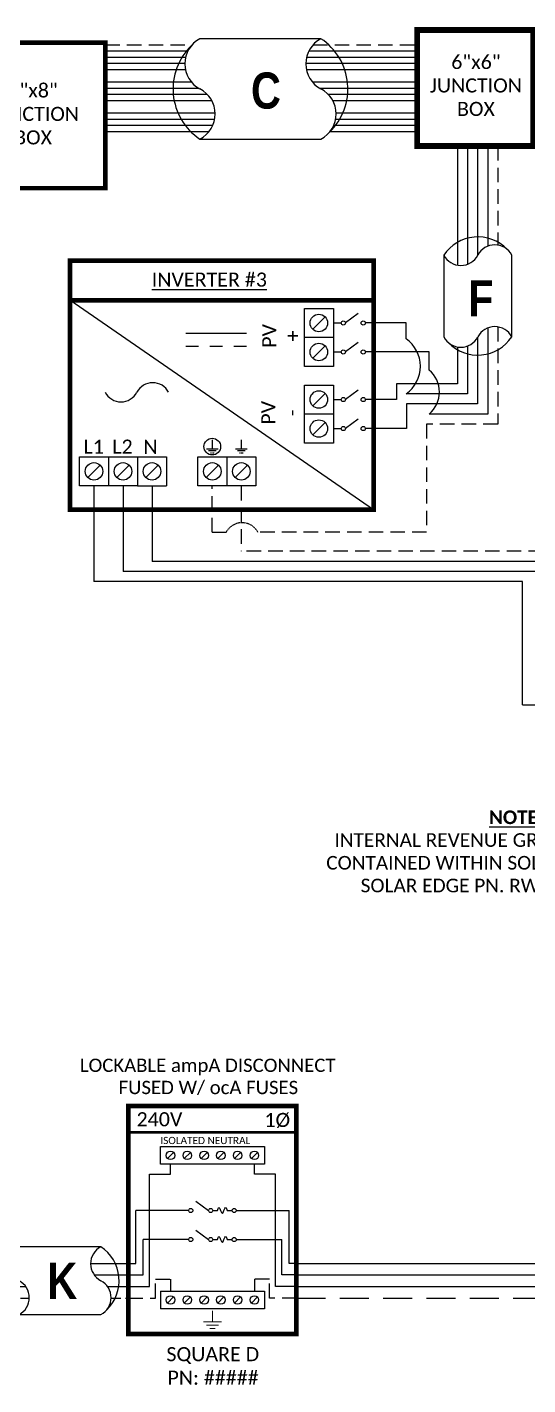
# Model space of a CAD drawing. Header units: feet. Extents: x 18883 to 19513, y 16029 to 16588.
# Drawn here: x 19120 to 19249.9, y 16210.7 to 16563.3 of the extents above; entities that cross this region are included whole.
import ezdxf

# ---------------------------------------------------------------- set-up
doc = ezdxf.new("R2010")
doc.units = ezdxf.units.FT
doc.header["$MEASUREMENT"] = 0
doc.linetypes.add('DASHED', pattern=[0.75, 0.5, -0.25])
doc.linetypes.add('HIDDEN', pattern=[0.375, 0.25, -0.125])
doc.styles.add('ONE LINE TXT', font='techb___.ttf')
doc.styles.get("Standard").update_dxf_attribs({"font": 'calibri.ttf'})

# ---------------------------------------------------------------- blocks, each defined once
blk = doc.blocks.new('*U17')
at = {"color": 7, "linetype": 'Continuous'}
for p, q in [((-7.14, 13.31), (-28.39, 13.31)), ((-28.39, -4.31), (-7.14, -4.31))]:
    blk.add_line(p, q, dxfattribs=at)
at = {"color": 7}
for p, q in [((-35.53, 9), (-31.05, 9)), ((-9.81, 9), (0, 9))]:
    blk.add_line(p, q, dxfattribs=at)
at = {"color": 10}
for p, q in [((-35.53, 6), (-30.11, 6)), ((-8.87, 6), (0, 6))]:
    blk.add_line(p, q, dxfattribs=at)
at = {"color": 253}
for p, q in [((-35.53, 3), (-26.66, 3)), ((-5.41, 3), (0, 3))]:
    blk.add_line(p, q, dxfattribs=at)
at = {"color": 92, "linetype": 'HIDDEN', "ltscale": 10}
for p, q in [((-4.48, 0), (0, 0)), ((-35.53, 0), (-25.72, 0))]:
    blk.add_line(p, q, dxfattribs=at)
at = {"color": 7, "linetype": 'Continuous'}
for centre, start, end in [((-22.54, 4.5), 133.9732, 236.4265), ((-12.99, 4.5), 313.9732, 56.4265)]:
    blk.add_arc(centre, 10.58, start, end, dxfattribs=at)
at = {"linetype": 'Continuous'}
for centre, start, end in [((-26.08, 8.91), 117.6639, 242.3361), ((-4.83, 8.91), 117.6639, 242.3361), ((-30.7, 0.09), 297.6639, 62.3361), ((-9.45, 0.09), 297.6639, 62.3361)]:
    blk.add_arc(centre, 4.98, start, end, dxfattribs=at)
blk = doc.blocks.new('*U25')
at = {"lineweight": 50}
blk.add_line((-43.61, 43.06), (0, 43.06), dxfattribs=at)
at = {"color": 1, "linetype": 'Continuous'}
for p, q in [((-35.27, 34.78), (-35.27, 39.32)), ((-35.27, 39.32), (-8.32, 39.32)), ((-8.32, 39.32), (-8.32, 34.78)), ((-8.32, 34.78), (-35.27, 34.78)), ((-26.07, 25.18), (-22.81, 22.74)), ((-21.73, 22.73), (-20.49, 22.73)), ((-17.94, 22.73), (-16.7, 22.73)), ((-26.07, 17.65), (-22.81, 15.2)), ((-21.73, 15.2), (-20.49, 15.2)), ((-17.94, 15.2), (-16.7, 15.2)), ((-35.27, 1.76), (-8.32, 1.76)), ((-35.27, 1.76), (-35.27, -2.78)), ((-8.32, 1.76), (-8.32, -2.78)), ((-8.32, -2.78), (-35.27, -2.78))]:
    blk.add_line(p, q, dxfattribs=at)
at = {"color": 4, "linetype": 'Continuous'}
for p, q in [((-31.89, 37.83), (-33.46, 36.26)), ((-27.53, 37.83), (-29.11, 36.26)), ((-23.18, 37.83), (-24.76, 36.26)), ((-18.83, 37.83), (-20.41, 36.26)), ((-14.48, 37.83), (-16.06, 36.26)), ((-10.13, 37.83), (-11.7, 36.26)), ((-31.89, 0.28), (-33.46, -1.3)), ((-27.53, 0.28), (-29.11, -1.3)), ((-23.18, 0.28), (-24.76, -1.3)), ((-18.83, 0.28), (-20.41, -1.3)), ((-14.48, 0.28), (-16.06, -1.3)), ((-10.13, 0.28), (-11.7, -1.3))]:
    blk.add_line(p, q, dxfattribs=at)
at = {"color": 253, "linetype": 'Continuous'}
for p, q in [((-38.16, 3), (-38.16, 32.17)), ((-38.16, 32.17), (-32.67, 32.17)), ((-32.67, 32.17), (-32.67, 34.78)), ((-10.92, 32.17), (-10.92, 34.78)), ((-5.43, 32.17), (-10.92, 32.17)), ((-5.43, 3), (-5.43, 32.17)), ((-43.61, 3), (-38.16, 3)), ((0, 3), (-5.43, 3))]:
    blk.add_line(p, q, dxfattribs=at)
at = {"color": 7, "linetype": 'Continuous'}
for p, q in [((-27.97, 22.73), (-41.66, 22.73)), ((-41.66, 9), (-41.66, 22.73)), ((-15.62, 22.73), (-1.93, 22.73)), ((-1.93, 9), (-1.93, 22.73))]:
    blk.add_line(p, q, dxfattribs=at)
at = {"color": 10, "linetype": 'Continuous'}
for p, q in [((-27.97, 15.2), (-39.8, 15.2)), ((-39.8, 6), (-39.8, 15.2)), ((-15.62, 15.2), (-3.79, 15.19)), ((-3.79, 6), (-3.79, 15.2)), ((-43.61, 6), (-39.8, 6)), ((0, 6), (-3.79, 6))]:
    blk.add_line(p, q, dxfattribs=at)
at = {"color": 7}
for p, q in [((-43.61, 9), (-41.66, 9)), ((0, 9), (-1.93, 9))]:
    blk.add_line(p, q, dxfattribs=at)
at = {"color": 92, "linetype": 'HIDDEN', "ltscale": 15}
for p, q in [((-36.58, 0), (-36.58, 4.9)), ((-36.58, 4.9), (-32.67, 4.9)), ((-32.67, 4.9), (-32.67, 1.76)), ((-7.01, 4.9), (-10.92, 4.9)), ((-10.92, 4.9), (-10.92, 1.76)), ((-7.01, 0), (-7.01, 4.9)), ((-43.61, 0), (-36.58, 0)), ((0, 0), (-7.01, 0))]:
    blk.add_line(p, q, dxfattribs=at)
at = {"lineweight": 50, "const_width": 1.19}
blk.add_lwpolyline([(-43.61, -9.34), (-43.61, 49.84), (0, 49.84), (0, -9.34)], close=True, dxfattribs=at)
at = {"color": 92, "linetype": 'Continuous', "lineweight": 5, "ltscale": 0.05, "flags": 128}
for points in [[(-21.8, -3.32), (-21.8, -6.17)], [(-24.14, -6.17), (-19.45, -6.17)], [(-20.27, -7.03), (-23.32, -7.03)], [(-21.08, -7.9), (-22.51, -7.9)]]:
    blk.add_lwpolyline(points, dxfattribs=at)
at = {"color": 4, "linetype": 'Continuous'}
for centre in [(-32.67, 37.05), (-28.32, 37.05), (-23.97, 37.05), (-19.62, 37.05), (-15.27, 37.05), (-10.92, 37.05), (-32.67, -0.51), (-28.32, -0.51), (-23.97, -0.51), (-19.62, -0.51), (-15.27, -0.51), (-10.92, -0.51)]:
    blk.add_circle(centre, 1.11, dxfattribs=at)
at = {"color": 1, "linetype": 'Continuous'}
for centre in [(-27.43, 22.73), (-22.27, 22.73), (-16.16, 22.73), (-27.43, 15.2), (-22.27, 15.2), (-16.16, 15.19)]:
    blk.add_circle(centre, 0.541, dxfattribs=at)
for points in [[(-20.49, 22.73), (-20.12, 23.49), (-19.22, 21.97), (-18.39, 23.49), (-17.94, 22.73)], [(-20.49, 15.2), (-20.12, 15.96), (-19.22, 14.43), (-18.39, 15.96), (-17.94, 15.2)]]:
    blk.add_spline(points, degree=3, dxfattribs=at)
at = {"color": 7}
blk.add_blockref('*U17', (-43.61, 0), dxfattribs=at)
at = {"color": 4, "linetype": 'Continuous'}
blk.add_text('ISOLATED NEUTRAL', height=1.8743, dxfattribs=at).set_placement((-35.32, 39.97))
at = {"color": 1}
for s, width, gutter_width, heights, insert, char_height, attachment_point in [('\\A1;\\pi2.6661;LOCKABLE ampA DISCONNECT \\P\\pi12.722;FUSED W/ ocA FUSES', 71.8931, 92.23, [18.56], (-58.88, 62.16), 3.4544, 1), ('240V', 0.1481, 0.75, [0], (-35.55, 46.4), 3.658, 5), ('1Ø', 0.1481, 0.75, [0], (-4.98, 46.1), 3.658, 5), ('\\A1;\\pi5.5987,t23.887;SQUARE D\\P\\pi5.8899,t24.178;PN: #####', 35.0816, 28.88, [13.54], (-39.35, -12.75), 3.6576, 1)]:
    blk.add_mtext_dynamic_manual_height_columns(s, width=width, gutter_width=gutter_width, heights=heights, dxfattribs=dict(at, insert=insert, char_height=char_height, attachment_point=attachment_point))
blk = doc.blocks.new('*U28')
at = {"color": 7}
blk.add_line((-79.14, 9), (0, 9), dxfattribs=at)
at = {"color": 10}
blk.add_line((-79.14, 6), (0, 6), dxfattribs=at)
at = {"color": 253}
blk.add_line((-79.14, 3), (0, 3), dxfattribs=at)
at = {"color": 92, "linetype": 'DASHED', "ltscale": 15}
blk.add_line((-79.14, 0), (0, 0), dxfattribs=at)
at = {"color": 1, "insert": (-22.08, 115.96), "char_height": 3.5433, "attachment_point": 5}
blk.add_mtext_dynamic_manual_height_columns('{\\fCalibri|b1|i0|c0|p34;\\LNOTE:\\P}INTERNAL REVENUE GRADE MONITORING\\PCONTAINED WITHIN SOLAR EDGE INVERTER\\PSOLAR EDGE PN. RWND-3D-240-MB', width=99.534, gutter_width=7.17, heights=[0], dxfattribs=at)
blk = doc.blocks.new('8x8box')
at = {"lineweight": 50, "const_width": 1.19}
blk.add_lwpolyline([(37.78, 0), (0, 0), (0, 37.78), (37.78, 37.78)], close=True, dxfattribs=at)
at = {"color": 1, "insert": (19.03, 19.26), "char_height": 3.6576, "attachment_point": 5}
blk.add_mtext_dynamic_manual_height_columns('8"x8"  JUNCTION BOX ', width=0.4767, gutter_width=7.17, heights=[0], dxfattribs=at)
blk = doc.blocks.new('6x6box')
at = {"lineweight": 50, "const_width": 1.53}
blk.add_lwpolyline([(30.1, 0), (0, 0), (0, 30.1), (30.1, 30.1)], close=True, dxfattribs=at)
at = {"color": 1, "insert": (15.24, 15.71), "char_height": 3.6576, "width": 0.4767, "attachment_point": 5}
blk.add_mtext('6"x6"  JUNCTION BOX  ', dxfattribs=at)

msp = doc.modelspace()

# ---------------------------------------------------------------- linework, layer by layer
at = {"color": 92, "linetype": 'HIDDEN', "ltscale": 15}
for p, q in [((19140.28, 16558.69), (19162.8, 16558.69)), ((19194.21, 16558.69), (19221.21, 16558.69)), ((19242.12, 16532.39), (19242.12, 16506.66)), ((19242.12, 16485.41), (19242.12, 16460.17)), ((19242.12, 16460.17), (19223.62, 16460.17)), ((19223.62, 16460.17), (19223.62, 16432.08)), ((19168.04, 16432.08), (19168.04, 16444.12)), ((19175.57, 16444.12), (19175.57, 16427.15)), ((19168.04, 16432.08), (19171.64, 16432.08)), ((19223.62, 16432.08), (19179.88, 16432.08)), ((19259.45, 16427.15), (19175.57, 16427.15))]:
    msp.add_line(p, q, dxfattribs=at)
at = {"color": 10, "linetype": 'Continuous'}
for p, q in [((19140.28, 16557.08), (19161.69, 16557.08)), ((19193.1, 16557.08), (19221.21, 16557.08)), ((19140.28, 16553.87), (19160.89, 16553.87)), ((19192.3, 16553.87), (19221.21, 16553.87)), ((19140.28, 16549.05), (19162.58, 16549.05)), ((19194, 16549.05), (19221.21, 16549.05)), ((19140.28, 16545.83), (19166.7, 16545.83)), ((19198.11, 16545.83), (19221.21, 16545.83)), ((19140.28, 16541), (19168.77, 16541)), ((19200.18, 16541), (19221.21, 16541)), ((19140.28, 16537.79), (19168.17, 16537.79)), ((19199.58, 16537.79), (19221.21, 16537.79)), ((19234.26, 16532.39), (19234.26, 16501.7)), ((19239.5, 16532.39), (19239.5, 16506.37)), ((19218.37, 16486.44), (19207.74, 16486.44)), ((19218.37, 16482.34), (19218.37, 16486.44)), ((19239.5, 16485.12), (19239.5, 16462.79)), ((19234.26, 16480.46), (19234.26, 16468.03)), ((19224.33, 16478.91), (19207.74, 16478.91)), ((19224.33, 16474.19), (19224.33, 16478.91)), ((19234.26, 16468.03), (19218.37, 16468.03)), ((19239.5, 16462.79), (19224.33, 16462.79)), ((19144.87, 16444.12), (19144.87, 16421.89)), ((19251.75, 16421.89), (19144.87, 16421.89))]:
    msp.add_line(p, q, dxfattribs=at)
at = {"color": 7, "linetype": 'Continuous'}
for p, q in [((19196.24, 16560.26), (19164.83, 16560.26)), ((19140.28, 16555.48), (19161.09, 16555.48)), ((19192.51, 16555.48), (19221.21, 16555.48)), ((19140.28, 16552.26), (19161.04, 16552.26)), ((19192.45, 16552.26), (19221.21, 16552.26)), ((19140.28, 16547.44), (19164.46, 16547.44)), ((19195.87, 16547.44), (19221.21, 16547.44)), ((19140.28, 16544.22), (19167.88, 16544.22)), ((19199.3, 16544.22), (19221.21, 16544.22)), ((19140.28, 16539.39), (19168.65, 16539.39)), ((19200.07, 16539.39), (19221.21, 16539.39)), ((19140.28, 16536.17), (19167.21, 16536.17)), ((19198.62, 16536.17), (19221.21, 16536.18)), ((19164.83, 16534.19), (19196.24, 16534.19)), ((19231.64, 16532.39), (19231.64, 16501.47)), ((19236.88, 16532.39), (19236.88, 16503.95)), ((19228.12, 16504.05), (19228.12, 16482.81)), ((19245.75, 16482.81), (19245.75, 16504.05)), ((19209.89, 16437.95), (19131.11, 16492.33)), ((19176.94, 16483.72), (19161.17, 16483.72)), ((19236.88, 16482.71), (19236.88, 16465.41)), ((19164.47, 16480.31), (19161.17, 16480.31)), ((19170.7, 16480.31), (19167.41, 16480.31)), ((19176.94, 16480.31), (19173.64, 16480.31)), ((19231.64, 16480.23), (19231.64, 16470.65)), ((19231.64, 16470.65), (19215.8, 16470.65)), ((19215.8, 16470.65), (19215.8, 16466.55)), ((19215.8, 16466.55), (19207.74, 16466.55)), ((19236.88, 16465.41), (19218.42, 16465.41)), ((19218.42, 16465.41), (19218.42, 16459.01)), ((19218.42, 16459.01), (19207.74, 16459.01)), ((19137.33, 16444.12), (19137.33, 16419.26)), ((19248.53, 16419.26), (19137.33, 16419.26)), ((19248.53, 16387.28), (19248.53, 16419.26)), ((19248.53, 16387.28), (19441.12, 16387.28))]:
    msp.add_line(p, q, dxfattribs=at)
at = {"color": 1, "linetype": 'Continuous'}
for p, q in [((19191.93, 16475.14), (19191.93, 16490.21)), ((19191.93, 16490.21), (19199.46, 16490.21)), ((19191.93, 16475.14), (19191.93, 16490.21)), ((19199.46, 16490.21), (19199.46, 16475.14)), ((19199.46, 16490.21), (19199.46, 16482.68)), ((19199.46, 16486.44), (19201.5, 16486.44)), ((19205.89, 16488.9), (19202.63, 16486.46)), ((19199.46, 16482.68), (19191.93, 16482.68)), ((19205.89, 16481.37), (19202.63, 16478.93)), ((19199.46, 16478.91), (19201.5, 16478.91)), ((19199.46, 16475.14), (19191.93, 16475.14)), ((19191.93, 16455.24), (19191.93, 16470.31)), ((19191.93, 16470.31), (19199.46, 16470.31)), ((19199.46, 16470.31), (19199.46, 16462.78)), ((19205.89, 16469.01), (19202.63, 16466.57)), ((19199.46, 16466.55), (19201.5, 16466.55)), ((19199.46, 16462.78), (19191.93, 16462.78)), ((19199.46, 16462.78), (19199.46, 16455.24)), ((19199.46, 16459.01), (19201.5, 16459.01)), ((19205.89, 16461.47), (19202.63, 16459.03)), ((19199.46, 16455.24), (19191.93, 16455.24)), ((19133.56, 16451.65), (19148.63, 16451.65)), ((19133.56, 16444.12), (19133.56, 16451.65)), ((19133.56, 16451.65), (19141.1, 16451.65)), ((19141.1, 16451.65), (19141.1, 16444.12)), ((19148.63, 16451.65), (19148.63, 16444.12)), ((19148.63, 16451.65), (19156.17, 16451.65)), ((19156.17, 16451.65), (19156.17, 16444.12)), ((19164.27, 16451.65), (19179.34, 16451.65)), ((19164.27, 16444.12), (19164.27, 16451.65)), ((19164.27, 16451.65), (19171.81, 16451.65)), ((19171.81, 16451.65), (19171.81, 16444.12)), ((19179.34, 16451.65), (19179.34, 16444.12)), ((19148.63, 16444.12), (19133.56, 16444.12)), ((19148.63, 16444.12), (19156.17, 16444.12)), ((19179.34, 16444.12), (19164.27, 16444.12))]:
    msp.add_line(p, q, dxfattribs=at)
at = {"color": 4, "linetype": 'Continuous'}
for p, q in [((19197.3, 16488.05), (19194.09, 16484.84)), ((19197.3, 16480.52), (19194.09, 16477.3)), ((19197.3, 16468.15), (19194.09, 16464.94)), ((19197.3, 16460.62), (19194.09, 16457.41)), ((19138.94, 16449.49), (19135.72, 16446.28)), ((19146.47, 16449.49), (19143.26, 16446.28)), ((19154.01, 16449.49), (19150.79, 16446.28)), ((19169.64, 16449.49), (19166.43, 16446.28)), ((19177.18, 16449.49), (19173.97, 16446.28))]:
    msp.add_line(p, q, dxfattribs=at)
at = {"color": 253, "linetype": 'Continuous'}
for p in [(19152.4, 16444.12), (19255.81, 16424.52)]:
    msp.add_line(p, (19152.4, 16424.52), dxfattribs=at)
at = {"lineweight": 50, "const_width": 1.19}
for points in [[(19131.11, 16437.95), (19131.11, 16502.61), (19209.89, 16502.61), (19209.89, 16437.95)], [(19131.11, 16492.33), (19131.11, 16502.61), (19209.89, 16502.61), (19209.89, 16492.33)]]:
    msp.add_lwpolyline(points, close=True, dxfattribs=at)
at = {"color": 92, "linetype": 'Continuous', "flags": 128}
for points in [[(19168.04, 16456.06), (19168.04, 16453.76)], [(19175.57, 16456.06), (19175.57, 16453.76)], [(19166.5, 16453.76), (19169.57, 16453.76)], [(19169.04, 16453.19), (19167.03, 16453.19)], [(19174.03, 16453.76), (19177.11, 16453.76)], [(19176.57, 16453.19), (19174.57, 16453.19)]]:
    msp.add_lwpolyline(points, dxfattribs=at)
at = {"color": 92, "linetype": 'HIDDEN', "flags": 128}
for points in [[(19168.51, 16452.62), (19167.56, 16452.62)], [(19176.04, 16452.62), (19175.1, 16452.62)]]:
    msp.add_lwpolyline(points, dxfattribs=at)
at = {"color": 4, "linetype": 'Continuous'}
for centre in [(19195.7, 16486.44), (19195.7, 16478.91), (19195.7, 16466.55), (19195.7, 16459.01), (19137.33, 16447.89), (19144.87, 16447.89), (19152.4, 16447.89), (19168.04, 16447.89), (19175.57, 16447.89)]:
    msp.add_circle(centre, 2.27, dxfattribs=at)
at = {"color": 1, "linetype": 'Continuous'}
for centre in [(19202.04, 16486.44), (19207.2, 16486.44), (19202.04, 16478.91), (19207.2, 16478.91), (19202.04, 16466.55), (19207.2, 16466.55), (19202.04, 16459.01), (19207.2, 16459.01)]:
    msp.add_circle(centre, 0.541, dxfattribs=at)
at = {"color": 92, "linetype": 'Continuous'}
msp.add_circle((19168.04, 16454.32), 2.17, dxfattribs=at)
at = {"color": 7, "linetype": 'Continuous'}
for centre, radius, start, end in [((19173.48, 16547.23), 15.64, 133.9732, 236.4265), ((19187.59, 16547.23), 15.64, 313.9732, 56.4265), ((19236.93, 16498.2), 10.58, 43.9732, 146.4265), ((19236.93, 16488.66), 10.58, 223.9732, 326.4265)]:
    msp.add_arc(centre, radius, start, end, dxfattribs=at)
at = {"linetype": 'Continuous'}
for centre, radius, start, end in [((19168.25, 16553.74), 7.36, 117.6639, 242.3361), ((19199.66, 16553.74), 7.36, 117.6639, 242.3361), ((19161.41, 16540.71), 7.36, 297.6639, 62.3361), ((19192.83, 16540.71), 7.36, 297.6639, 62.3361), ((19232.53, 16506.36), 4.98, 207.6639, 332.3361), ((19241.34, 16501.74), 4.98, 27.6639, 152.3361), ((19232.53, 16485.12), 4.98, 207.6639, 332.3361), ((19241.34, 16480.5), 4.98, 27.6639, 152.3361), ((19152.59, 16466.27), 4.65, 27.6639, 152.3361), ((19144.35, 16470.59), 4.65, 207.6639, 332.3361)]:
    msp.add_arc(centre, radius, start, end, dxfattribs=at)
at = {"color": 10, "linetype": 'Continuous'}
for centre, radius, start, end in [((19213.24, 16475.18), 8.8, 305.6505, 54.3495), ((19219.56, 16468.49), 7.43, 309.9338, 50.0662)]:
    msp.add_arc(centre, radius, start, end, dxfattribs=at)
at = {"color": 92, "linetype": 'HIDDEN', "ltscale": 0.3}
msp.add_arc((19175.76, 16429.92), 4.65, 27.6639, 152.3361, dxfattribs=at)

# ---------------------------------------------------------------- block references
at = {"color": 7}
for name, p in [('6x6box', (19221.21, 16532.39)), ('8x8box', (19102.5, 16521.45)), ('*U28', (19269.02, 16233.23)), ('*U25', (19189.88, 16233.23))]:
    msp.add_blockref(name, p, dxfattribs=at)

# ---------------------------------------------------------------- texts
at = {"color": 1, "linetype": 'Continuous'}
msp.add_text('%%UINVERTER #3', height=3.6576, dxfattribs=at).set_placement((19152.32, 16495.87))
at = {"color": 1, "linetype": 'Continuous', "char_height": 9.3833, "attachment_point": 1, "style": 'ONE LINE TXT'}
for s, insert in [('{\\W1;\\C256;C}', (19178.08, 16551.48)), ('{\\W1;\\C256;F}', (19234.42, 16497.53)), ('{\\W1;\\C256;K}', (19125.23, 16242.38))]:
    msp.add_mtext_dynamic_manual_height_columns(s, width=0.1385, gutter_width=2.13, heights=[0], dxfattribs=dict(at, insert=insert))
at = {"color": 1, "char_height": 3.658, "attachment_point": 5, "rotation": 90}
for s, width, insert in [('PV +', 2.8378, (19185.86, 16483.08)), ('PV -', 2.8013, (19185.63, 16463.11))]:
    msp.add_mtext_dynamic_manual_height_columns(s, width=width, gutter_width=0.75, heights=[0], dxfattribs=dict(at, insert=insert))
at = {"color": 1, "attachment_point": 5}
for s, insert, char_height in [('L1', (19137.27, 16454.29), 3.658), ('L2', (19144.74, 16454.32), 3.658), ('N', (19151.99, 16454.27), 3.66)]:
    msp.add_mtext_dynamic_manual_height_columns(s, width=0.1481, gutter_width=0.75, heights=[0], dxfattribs=dict(at, insert=insert, char_height=char_height))

doc.saveas('drawing.dxf')
